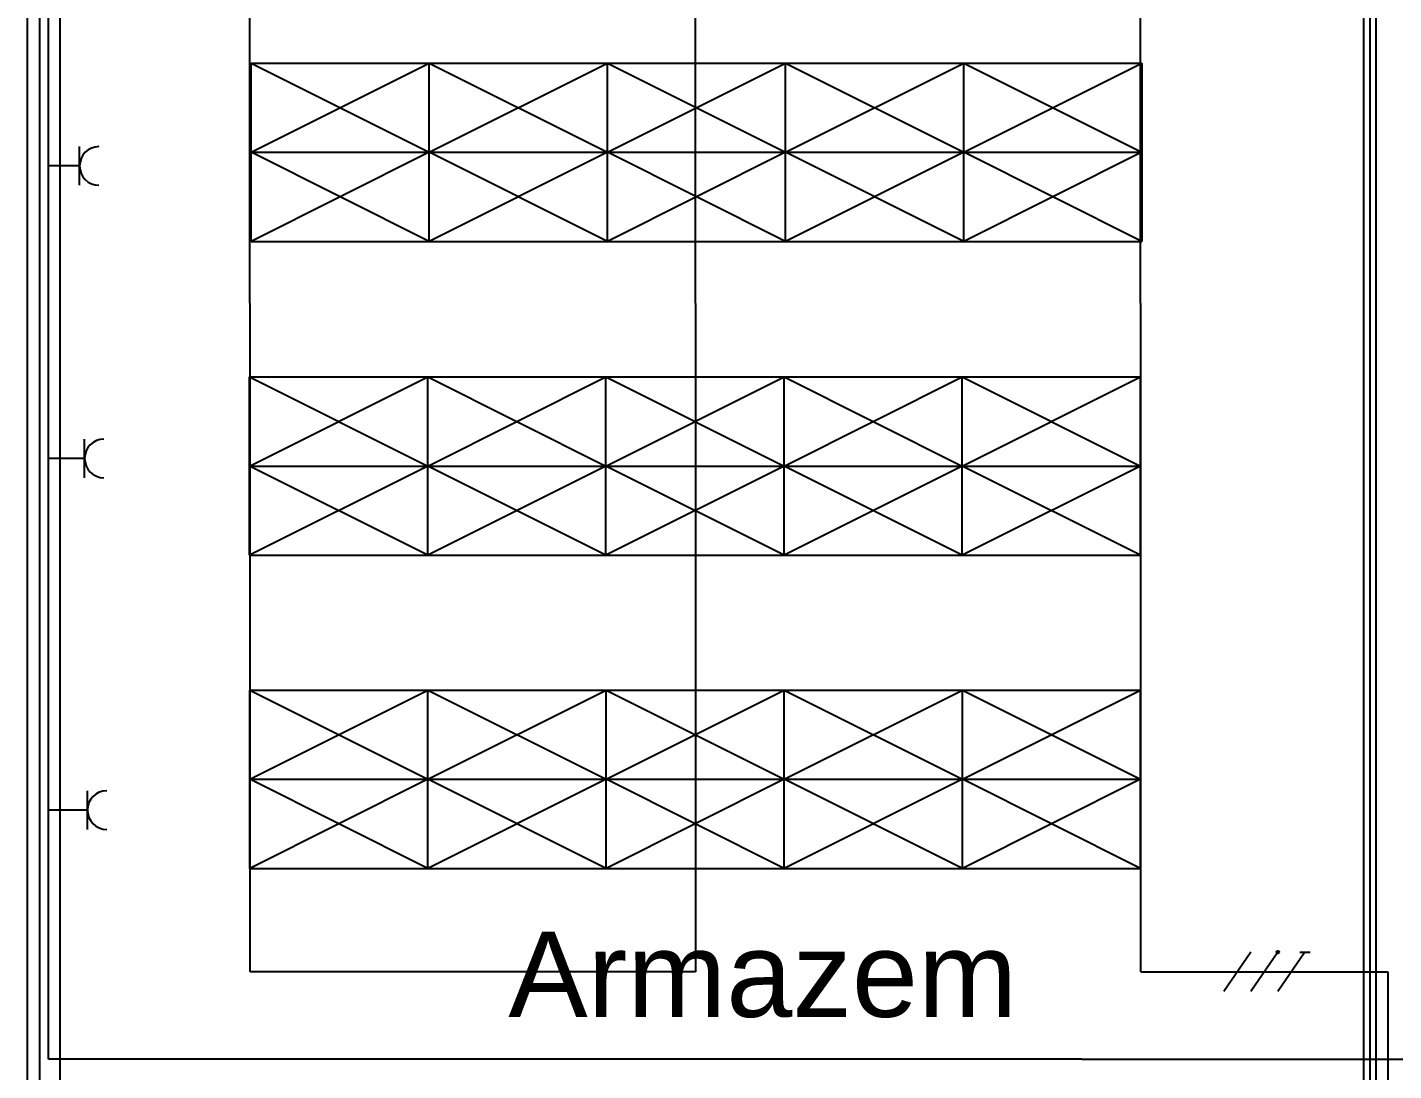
# Model space of a CAD drawing. Header units: millimetres. Extents: x 1250 to 123363, y -1319 to 61624.
# Drawn here: x 1250 to 16588, y 12705 to 24413 of the extents above; entities that cross this region are included whole.
import ezdxf

# ---------------------------------------------------------------- set-up
doc = ezdxf.new("R2010")
doc.units = ezdxf.units.MM
for name, color, linetype in [('Iluminacao', 50, 'Continuous'), ('Iluminação', 50, 'Continuous'), ('NomeDivisoes', 7, 'Continuous'), ('Planta', 7, 'Continuous'), ('Tomadas', 10, 'Continuous')]:
    doc.layers.add(name, color=color, linetype=linetype)
doc.styles.get("Standard").update_dxf_attribs({"font": 'arial.ttf'})

# ---------------------------------------------------------------- blocks, each defined once
blk = doc.blocks.new('3')
at = {"layer": 'Iluminação', "ltscale": 10}
h = blk.add_hatch(color=3, dxfattribs=at)
h.dxf.hatch_style = 1
h.paths.add_polyline_path([(0.0296, 0.0479, 1), (0.0359, 0.0479, 1)])
at = {"layer": 'Iluminação', "color": 3}
for p, q in [((-0.033, 0.0479), (-0.0985, -0.0479)), ((0.0328, 0.0479), (-0.0328, -0.0479)), ((0.0985, 0.0479), (0.033, -0.0479))]:
    blk.add_line(p, q, dxfattribs=at)
at = {"layer": 'Iluminação', "color": 3, "ltscale": 10}
for p, q in [((0.0861, 0.0479), (0.0985, 0.0479)), ((0.0985, 0.0479), (0.1109, 0.0479))]:
    blk.add_line(p, q, dxfattribs=at)
blk.add_circle((0.0328, 0.0479), 0.00315, dxfattribs=at)

msp = doc.modelspace()

# ---------------------------------------------------------------- linework, layer by layer
at = {"layer": 'Iluminacao', "color": 6}
for p, q in [((3748, 23816, -163), (3749, 33816, -163)), ((13747, 23816, -163), (13748, 33815, -163)), ((8748, 28817, -163), (8748, 23816, -163)), ((3750, 18815, -163), (3748, 23816, -163)), ((8748, 23816, -163), (8750, 18815, -163)), ((13749, 18815, -163), (13747, 23816, -163)), ((3750, 13814, -163), (3750, 18743, -163)), ((8750, 18815, -163), (8750, 13814, -163)), ((13749, 13814, -148), (13749, 18815, -163)), ((8750, 13814, -163), (3750, 13814, -163)), ((13749, 13814, -148), (16524, 13814, -148)), ((16524, 13814, -148), (16524, 1466, -148))]:
    msp.add_line(p, q, dxfattribs=at)
at = {"layer": 'Iluminacao', "color": 30, "true_color": 0xf8991e}
msp.add_line((16320, 28811, -148), (16320, 1429, -148), dxfattribs=at)
at = {"layer": 'Iluminacao', "color": 2, "true_color": 0xf1eb1f}
msp.add_line((3750, 18743, -163), (3750, 18815, -163), dxfattribs=at)
at = {"layer": 'Iluminação', "color": 6}
for p, q in [((1613, 38392), (1613, 13638)), ((1613, 13638), (1613, 6292))]:
    msp.add_line(p, q, dxfattribs=at)
at = {"layer": 'Planta'}
for p, q in [((1250, 7359), (1250, 41433)), ((1390, 7277), (1390, 41433)), ((16249, 28989), (16249, 12577)), ((16389, 28989), (16389, 12577)), ((3761, 24011), (13761, 24011)), ((3761, 22011), (3761, 24011)), ((3761, 22011), (3761, 24011)), ((3761, 24011), (13761, 24011)), ((3761, 24011), (5761, 23011)), ((3761, 23011), (5761, 24011)), ((5761, 22011), (5761, 24011)), ((5761, 23011), (7761, 24011)), ((5761, 24011), (7761, 23011)), ((7761, 22011), (7761, 24011)), ((7761, 24011), (9761, 23011)), ((7761, 23011), (9761, 24011)), ((9761, 22011), (9761, 24011)), ((9761, 23011), (11761, 24011)), ((9761, 24011), (11761, 23011)), ((11761, 22011), (11761, 24011)), ((11761, 24011), (13761, 23011)), ((11761, 23011), (13761, 24011)), ((13761, 22011), (13761, 24011)), ((13761, 24011), (13761, 22011)), ((3761, 23011), (13761, 23011)), ((3761, 23011), (13761, 23011)), ((5761, 23011), (3761, 22011)), ((5761, 22011), (3761, 23011)), ((7761, 22011), (5761, 23011)), ((7761, 23011), (5761, 22011)), ((9761, 23011), (7761, 22011)), ((9761, 22011), (7761, 23011)), ((11761, 22011), (9761, 23011)), ((11761, 23011), (9761, 22011)), ((13761, 23011), (11761, 22011)), ((13761, 22011), (11761, 23011)), ((3761, 22011), (13761, 22011)), ((3761, 22011), (13761, 22011)), ((3761, 22011), (13761, 22011)), ((3745, 20489), (13745, 20489)), ((3745, 18489), (3745, 20489)), ((3745, 18489), (3745, 20489)), ((3745, 20489), (13745, 20489)), ((3745, 20489), (5745, 19489)), ((3745, 19489), (5745, 20489)), ((5745, 18489), (5745, 20489)), ((5745, 19489), (7745, 20489)), ((5745, 20489), (7745, 19489)), ((7745, 18489), (7745, 20489)), ((7745, 20489), (9745, 19489)), ((7745, 19489), (9745, 20489)), ((9745, 18489), (9745, 20489)), ((9745, 19489), (11745, 20489)), ((9745, 20489), (11745, 19489)), ((11745, 18489), (11745, 20489)), ((11745, 20489), (13745, 19489)), ((11745, 19489), (13745, 20489)), ((13745, 18489), (13745, 20489)), ((13745, 20489), (13745, 18489)), ((3745, 19489), (13745, 19489)), ((3745, 19489), (13745, 19489)), ((5745, 19489), (3745, 18489)), ((5745, 18489), (3745, 19489)), ((7745, 18489), (5745, 19489)), ((7745, 19489), (5745, 18489)), ((9745, 19489), (7745, 18489)), ((9745, 18489), (7745, 19489)), ((11745, 18489), (9745, 19489)), ((11745, 19489), (9745, 18489)), ((13745, 19489), (11745, 18489)), ((13745, 18489), (11745, 19489)), ((3745, 18489), (13745, 18489)), ((3745, 18489), (13745, 18489)), ((3745, 18489), (13745, 18489)), ((3746, 16974), (13746, 16974)), ((3746, 14974), (3746, 16974)), ((3746, 14974), (3746, 16974)), ((3746, 16974), (13746, 16974)), ((3746, 16974), (5746, 15974)), ((3746, 15974), (5746, 16974)), ((5746, 14974), (5746, 16974)), ((5746, 15974), (7746, 16974)), ((5746, 16974), (7746, 15974)), ((7746, 14974), (7746, 16974)), ((7746, 16974), (9746, 15974)), ((7746, 15974), (9746, 16974)), ((9746, 14974), (9746, 16974)), ((9746, 15974), (11746, 16974)), ((9746, 16974), (11746, 15974)), ((11746, 14974), (11746, 16974)), ((11746, 16974), (13746, 15974)), ((11746, 15974), (13746, 16974)), ((13746, 14974), (13746, 16974)), ((13746, 16974), (13746, 14974)), ((3746, 15974), (13746, 15974)), ((3746, 15974), (13746, 15974)), ((5746, 15974), (3746, 14974)), ((5746, 14974), (3746, 15974)), ((7746, 14974), (5746, 15974)), ((7746, 15974), (5746, 14974)), ((9746, 15974), (7746, 14974)), ((9746, 14974), (7746, 15974)), ((11746, 14974), (9746, 15974)), ((11746, 15974), (9746, 14974)), ((13746, 15974), (11746, 14974)), ((13746, 14974), (11746, 15974)), ((3746, 14974), (13746, 14974)), ((3746, 14974), (13746, 14974)), ((3746, 14974), (13746, 14974))]:
    msp.add_line(p, q, dxfattribs=at)
at = {"layer": 'Tomadas', "color": 2}
for p, q in [((1486, 14007), (1486, 25576)), ((1572, 22857), (1486, 22857)), ((1629, 19575), (1486, 19575)), ((1660, 15629), (1486, 15629)), ((1486, 12832), (1486, 14007)), ((9611, 12832), (1486, 12832)), ((13086, 12832), (9611, 12832)), ((13086, 12832), (16856, 12832))]:
    msp.add_line(p, q, dxfattribs=at)
at = {"layer": 'Tomadas', "color": 1}
for p, q in [((1837, 22640), (1837, 23074)), ((1893, 19358), (1893, 19792)), ((1924, 15412), (1924, 15846))]:
    msp.add_line(p, q, dxfattribs=at)
at = {"layer": 'Tomadas'}
for p, q in [((1837, 22857), (1572, 22857)), ((1893, 19575), (1629, 19575)), ((1924, 15629), (1660, 15629))]:
    msp.add_line(p, q, dxfattribs=at)
at = {"layer": 'Tomadas', "color": 1}
for centre in [(2054, 22857), (2110, 19575), (2141, 15629)]:
    msp.add_arc(centre, 217, 90, 270, dxfattribs=at)

# ---------------------------------------------------------------- block references
at = {"layer": 'Tomadas', "ltscale": 10, "xscale": 4622.990735344412, "yscale": 4622.990735344412, "zscale": 4622.990735344412}
msp.add_blockref('3', (15136, 13814, -148), dxfattribs=at)

# ---------------------------------------------------------------- texts
at = {"layer": 'NomeDivisoes'}
msp.add_text('Armazem', height=955.5, dxfattribs=at).set_placement((6650, 13308))

doc.saveas('drawing.dxf')
